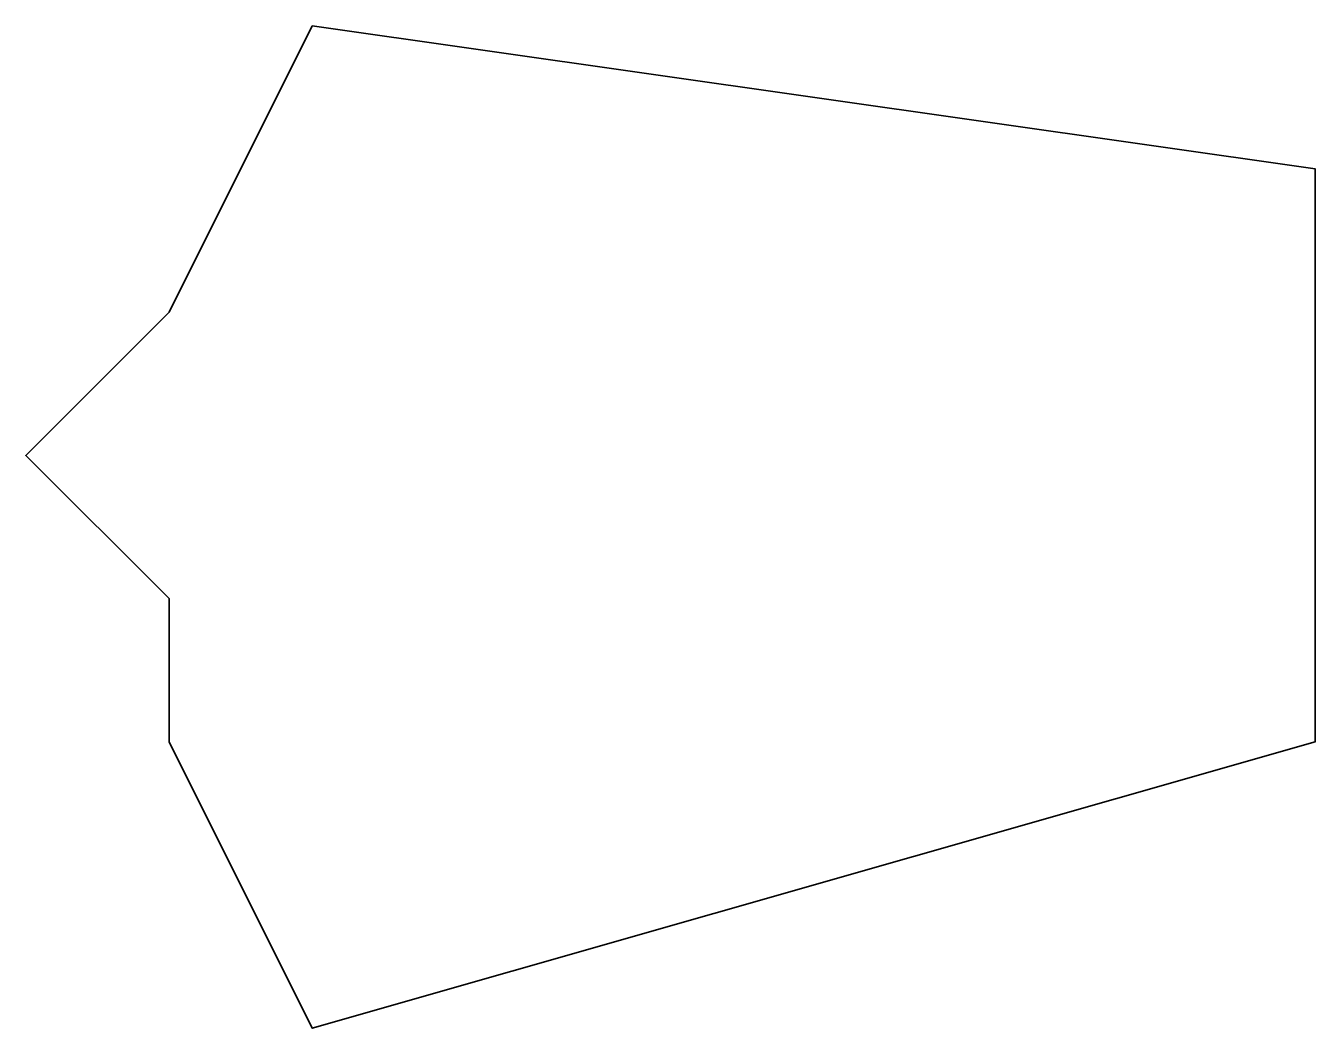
# Model space of a CAD drawing. Extents: x -2 to 7, y -7 to 0.
import ezdxf

# ---------------------------------------------------------------- set-up
doc = ezdxf.new("R2010")
doc.units = 0
doc.linetypes.add('Solid', pattern=[0])

msp = doc.modelspace()

# ---------------------------------------------------------------- linework, layer by layer
at = {"color": 0, "linetype": 'Solid', "lineweight": 35}
msp.add_lwpolyline([(0, 0), (7, -1), (7, -5), (0, -7), (-1, -5), (-1, -4), (-2, -3), (-1, -2), (0, 0)], close=True, dxfattribs=at)

doc.saveas('drawing.dxf')
